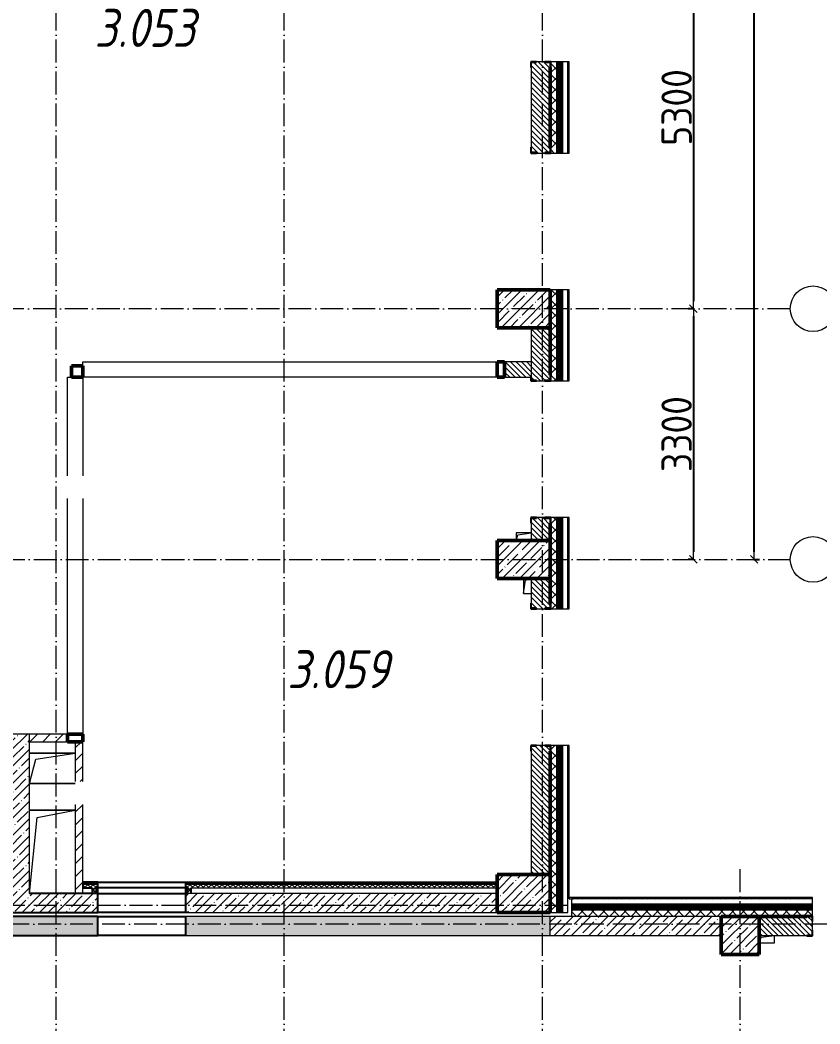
# Model space of a CAD drawing. Header units: millimetres. Extents: x -401725 to 250493, y 305116 to 802890.
# Drawn here: x 159004 to 169527, y 467082 to 480297 of the extents above; entities that cross this region are included whole.
import ezdxf

# ---------------------------------------------------------------- set-up
doc = ezdxf.new("R2010")
doc.units = ezdxf.units.MM
doc.linetypes.add('50_200_ШТРИХ_1Т_ш5_п1_п1_', pattern=[700, 500, -100, 0, -100])
for name, color, linetype, lineweight in [('A-____-____-DIMS', 7, 'Continuous', 9), ('A-FLOR-____-OTLN', 7, 'Continuous', 9), ('A-GENM-____-MCUT', 7, 'Continuous', 25), ('A-GENM-____-OTLN', 7, 'Continuous', 9), ('A-GENM-____-OTLN-1', 7, 'Continuous', 25), ('A-WALL-____-MCUT-1', 7, 'Continuous', 9), ('A-WALL-____-MCUT-2', 7, 'Continuous', 50), ('A-WALL-____-MCUT-3', 7, 'Continuous', 9), ('A-WALL-____-OTLN', 7, 'Continuous', 9), ('A-WALL-____-PATT-1', 7, 'Continuous', 9), ('A-WALL-FNSH-MCUT-1', 7, 'Continuous', 9), ('I-WALL-____-OTLN', 7, 'Continuous', 9), ('S-COLS-____-MCUT', 7, 'Continuous', 50), ('S-COLS-____-OTLN', 7, 'Continuous', 9), ('S-GRID-____-IDEN', 7, 'Continuous', 9), ('S-GRID-____-OTLN-1', 7, '50_200_ШТРИХ_1Т_ш5_п1_п1_', 9), ('Марки помещений', 7, 'Continuous', 9)]:
    doc.layers.add(name, color=color, linetype=linetype, lineweight=lineweight)
doc.layers.add('A-WALL-____-PATT-3', color=9, linetype='Continuous', lineweight=9, true_color=0x808080)
doc.styles.add('ISOCPEUR_I_2', font='isocpeui.ttf', dxfattribs={"width": 0.85, "height": 2.3})
doc.styles.add('СПДС', font='isocpeur.ttf', dxfattribs={"width": 0.9})
doc.dimstyles.new('Размера А3', dxfattribs={"dimtxt": 200, "dimasz": 100, "dimexe": 70, "dimexo": 100, "dimgap": 20, "dimtad": 1, "dimdec": 0, "dimrnd": 10, "dimzin": 0, "dimdsep": 46, "dimtxsty": 'СПДС', "dimblk": 'ARROWHEAD_6', "dimcen": 1, "dimclrd": 256, "dimclre": 256, "dimclrt": 256, "dimazin": 0, "dimtfac": 1, "dimtdec": 0, "dimtmove": 2, "dimatfit": 3, "dimfxl": 1, "dimtolj": 1, "dimtzin": 0, "dimarcsym": 0})
pattern_1 = [(45, (142429.06, 459015.94), (-70.71068, 70.71068), []), (135, (142429.06, 459015.94), (-70.71068, -70.71068), [])]
pattern_2 = [(135, (142429.057, 459015.94), (-35.35534, -35.35534), [])]
pattern_3 = [(45, (142429.06, 459015.94), (-85.53659, 85.53659), []), (45, (142486.08, 459015.94), (-85.53659, 85.53659), [])]
pattern_4 = [(45, (142429.06, 459015.94), (-84.8528, 84.8528), [])]
pattern_5 = [(45, (142429.06, 459015.94), (-114.04925, 114.04925), []), (45, (142543.1, 459015.94), (-114.04925, 114.04925), [201.612, -40.322, 3.353, -36.97])]
pattern_6 = [(45, (142429.057, 459015.94), (-35.35534, 35.35534), []), (135, (142429.057, 459015.94), (-35.35534, -35.35534), [])]

# ---------------------------------------------------------------- blocks, each defined once
blk = doc.blocks.new('BSC_Колонна _Прямоугольная - 500х500-V118-АР1_План отверстий 3 этажа в осях 1-64_А-ГГ')
at = {"layer": 'S-COLS-____-OTLN'}
h = blk.add_hatch(dxfattribs=at)
h.set_pattern_fill('FP_141', color=256, style=0, pattern_type=2)
h.set_pattern_definition([(45, (-26050, -9231.04), (-114.04925, 114.04925), []), (45, (-25935.95, -9231.04), (-114.04925, 114.04925), [201.613, -40.323, 3.353, -36.97])])
h.paths.add_polyline_path([(-250, -250), (250, -250), (250, 250), (-250, 250)], flags=0)
at = {"layer": 'S-COLS-____-MCUT'}
for p, q in [((250, 250), (-250, 250)), ((-250, 250), (-250, -250)), ((250, -250), (250, 250)), ((-250, -250), (250, -250))]:
    blk.add_line(p, q, dxfattribs=at)
blk = doc.blocks.new('BSC_Колонна _Прямоугольная - 500х700-V123-АР1_План отверстий 3 этажа в осях 1-64_А-ГГ')
at = {"layer": 'S-COLS-____-OTLN'}
h = blk.add_hatch(dxfattribs=at)
h.set_pattern_fill('FP_146', color=256, style=0, pattern_type=2)
h.set_pattern_definition([(315, (-9781.04, 23200), (114.0493, 114.0493), []), (315, (-9781.04, 23085.95), (114.0493, 114.0493), [201.613, -40.323, 3.353, -36.97])])
h.paths.add_polyline_path([(-250, 350), (-250, -350), (250, -350), (250, 350)], flags=0)
at = {"layer": 'S-COLS-____-MCUT'}
for p, q in [((250, 350), (-250, 350)), ((-250, 350), (-250, -350)), ((250, -350), (250, 350)), ((-250, -350), (250, -350))]:
    blk.add_line(p, q, dxfattribs=at)
blk = doc.blocks.new('BSC_Колонна _Прямоугольная - 500х700-V125-АР1_План отверстий 3 этажа в осях 1-64_А-ГГ')
at = {"layer": 'S-COLS-____-OTLN'}
h = blk.add_hatch(dxfattribs=at)
h.set_pattern_fill('FP_148', color=256, style=0, pattern_type=2)
h.set_pattern_definition([(315, (-17481.04, 23200), (114.04925, 114.04925), []), (315, (-17481.04, 23085.95), (114.04925, 114.04925), [201.613, -40.323, 3.353, -36.97])])
h.paths.add_polyline_path([(-250, 350), (-250, -350), (250, -350), (250, 350)], flags=0)
at = {"layer": 'S-COLS-____-MCUT'}
for p, q in [((250, 350), (-250, 350)), ((-250, 350), (-250, -350)), ((250, -350), (250, 350)), ((-250, -350), (250, -350))]:
    blk.add_line(p, q, dxfattribs=at)
blk = doc.blocks.new('BSC_Колонна _Прямоугольная - 500х700-V130-АР1_План отверстий 3 этажа в осях 1-64_А-ГГ')
at = {"layer": 'S-COLS-____-OTLN'}
h = blk.add_hatch(dxfattribs=at)
h.set_pattern_fill('FP_153', color=256, style=0, pattern_type=2)
h.set_pattern_definition([(315, (-14181.04, 23200), (114.04925, 114.04925), []), (315, (-14181.04, 23085.95), (114.04925, 114.04925), [201.613, -40.323, 3.353, -36.97])])
h.paths.add_polyline_path([(-250, 350), (-250, -350), (250, -350), (250, 350)], flags=0)
at = {"layer": 'S-COLS-____-MCUT'}
for p, q in [((250, 350), (-250, 350)), ((-250, 350), (-250, -350)), ((250, -350), (250, 350)), ((-250, -350), (250, -350))]:
    blk.add_line(p, q, dxfattribs=at)
blk = doc.blocks.new('Фахверк_СКБ_Уголок - 250_2700-27497298-АР1_План отверстий 3 этажа в осях 1-64_А-ГГ')
at = {"layer": 'A-GENM-____-MCUT'}
for p, q in [((200, 181), (125, 181)), ((125, 181), (125, 106)), ((131, 106), (131, 175)), ((131, 175), (200, 175)), ((200, 175), (200, 181)), ((125, 106), (131, 106)), ((131, -6), (125, -6)), ((125, -6), (125, -81)), ((125, -81), (200, -81)), ((131, -75), (131, -6)), ((200, -75), (131, -75)), ((200, -81), (200, -75))]:
    blk.add_line(p, q, dxfattribs=at)
blk = doc.blocks.new('AR_Отверстие прямоугольное _в плите_ - AR_Отверстие прямоугольное _в плите_-V181-АР1_План отверстий 3 этажа в осях 1-64_А-ГГ')
at = {"layer": 'A-GENM-____-OTLN'}
for p, q in [((-100, -50), (-75, 25)), ((-75, 25), (100, 50)), ((100, -50), (100, 50)), ((-100, -50), (100, -50))]:
    blk.add_line(p, q, dxfattribs=at)
blk = doc.blocks.new('AR_Отверстие прямоугольное _в плите_ - AR_Отверстие прямоугольное _в плите_-30510803-АР1_План отверстий 3 этажа в осях 1-64_А-ГГ')
at = {"layer": 'A-GENM-____-OTLN'}
for p, q in [((-50, 100), (-50, -100)), ((-50, -100), (-25, 75)), ((-25, 75), (50, 100)), ((-50, -100), (50, -100))]:
    blk.add_line(p, q, dxfattribs=at)
blk = doc.blocks.new('AR_Отверстие прямоугольное _в плите_ - AR_Отверстие прямоугольное _в плите_-30510907-АР1_План отверстий 3 этажа в осях 1-64_А-ГГ')
at = {"layer": 'A-GENM-____-OTLN'}
for p, q in [((100, 50), (-100, 50)), ((-100, 50), (-100, -50)), ((-100, -50), (-75, 25)), ((-75, 25), (100, 50))]:
    blk.add_line(p, q, dxfattribs=at)
blk = doc.blocks.new('AR_Отверстие прямоугольное _в плите_ - AR_Отверстие прямоугольное _в плите_-V186-АР1_План отверстий 3 этажа в осях 1-64_А-ГГ')
at = {"layer": 'A-GENM-____-OTLN'}
for p, q in [((300, 550), (-300, 550)), ((-200, 450), (300, 550)), ((-300, -550), (-200, 450))]:
    blk.add_line(p, q, dxfattribs=at)
blk = doc.blocks.new('AR_Отверстие прямоугольное _в плите_ - AR_Отверстие прямоугольное _в плите_-30552531-АР1_План отверстий 3 этажа в осях 1-64_А-ГГ')
at = {"layer": 'A-GENM-____-OTLN'}
for p, q in [((300, 200), (-300, 200)), ((-220, 120), (300, 200)), ((-300, -200), (-220, 120)), ((-300, -200), (300, -200))]:
    blk.add_line(p, q, dxfattribs=at)
blk = doc.blocks.new('Стены 9 - Стены 4-31627981-АР1_План отверстий 3 этажа в осях 1-64_А-ГГ')
at = {"layer": 'A-WALL-____-MCUT-3'}
for p, q in [((23850, 9731), (23800, 9731)), ((23800, 9731), (23800, 9711)), ((23800, 9711), (23850, 9711)), ((23850, 9711), (23850, 9731))]:
    blk.add_line(p, q, dxfattribs=at)
blk = doc.blocks.new('BSC_Колонна _Прямоугольная1 - 150х150 _металл_-35283274-АР1_План отверстий 3 этажа в осях 1-64_А-ГГ')
at = {"layer": 'S-COLS-____-MCUT'}
for p, q in [((75, 75), (-75, 75)), ((-75, 75), (-75, -75)), ((75, -75), (75, 75)), ((-75, -75), (75, -75))]:
    blk.add_line(p, q, dxfattribs=at)
blk = doc.blocks.new('BSC_Колонна _Прямоугольная1 - 200х100 _металл_-35191367-АР1_План отверстий 3 этажа в осях 1-64_А-ГГ')
at = {"layer": 'S-COLS-____-MCUT'}
for p, q in [((100, 50), (-100, 50)), ((-100, 50), (-100, -50)), ((100, -50), (100, 50)), ((-100, -50), (100, -50))]:
    blk.add_line(p, q, dxfattribs=at)
blk = doc.blocks.new('Ось сетки - Круг_Ø6_00__ISO-2_5_0_9K_-25732049-АР1_План отверстий 3 этажа в осях 1-64_А-ГГ')
at = {"layer": 'S-GRID-____-IDEN'}
blk.add_circle((0, 0), 3, dxfattribs=at)
blk = doc.blocks.new('ARROWHEAD_6')
at = {"color": 0, "linetype": 'Continuous'}
for p, q in [((0, 0), (-1, 0)), ((-0.5, -0.5), (0.5, 0.5))]:
    blk.add_line(p, q, dxfattribs=at)
blk = doc.blocks.new('*D2599')
at = {"layer": 'A-____-____-DIMS', "lineweight": -2, "transparency": 16777216}
for p, q in [((167868, 481797), (167792, 481797)), ((167862, 481697), (167862, 476597)), ((167868, 476497), (167792, 476497))]:
    blk.add_line(p, q, dxfattribs=at)
at = {"layer": 'Defpoints', "color": 0, "transparency": 16777216}
for p in [(167968, 481797), (167862, 476497), (167968, 476497)]:
    blk.add_point(p, dxfattribs=at)
at = {"layer": 'A-____-____-DIMS', "lineweight": -2, "transparency": 16777216, "xscale": 100, "yscale": 100, "zscale": 100}
for p, rotation in [((167862, 481797), 90), ((167862, 476497), 270)]:
    blk.add_blockref('ARROWHEAD_6', p, dxfattribs=dict(at, rotation=rotation))
at = {"layer": 'A-____-____-DIMS', "transparency": 16777216, "insert": (167642, 479147), "char_height": 400, "attachment_point": 5, "rotation": 90, "style": 'СПДС'}
blk.add_mtext('\\A1;5300', dxfattribs=at)
blk = doc.blocks.new('*D2600')
at = {"layer": 'A-____-____-DIMS', "lineweight": -2, "transparency": 16777216}
for p, q in [((167868, 476497), (167792, 476497)), ((167862, 476397), (167862, 473297)), ((167868, 473197), (167792, 473197))]:
    blk.add_line(p, q, dxfattribs=at)
at = {"layer": 'Defpoints', "color": 0, "transparency": 16777216}
for p in [(167968, 476497), (167862, 473197), (167968, 473197)]:
    blk.add_point(p, dxfattribs=at)
at = {"layer": 'A-____-____-DIMS', "lineweight": -2, "transparency": 16777216, "xscale": 100, "yscale": 100, "zscale": 100}
for p, rotation in [((167862, 476497), 90), ((167862, 473197), 270)]:
    blk.add_blockref('ARROWHEAD_6', p, dxfattribs=dict(at, rotation=rotation))
at = {"layer": 'A-____-____-DIMS', "transparency": 16777216, "insert": (167642, 474847), "char_height": 400, "attachment_point": 5, "rotation": 90, "style": 'СПДС'}
blk.add_mtext('\\A1;3300', dxfattribs=at)
blk = doc.blocks.new('*D2601')
at = {"layer": 'A-____-____-DIMS', "lineweight": -2, "transparency": 16777216}
for p, q in [((168656, 506647), (168732, 506647)), ((168662, 473297), (168662, 506547)), ((168656, 473197), (168732, 473197))]:
    blk.add_line(p, q, dxfattribs=at)
at = {"layer": 'Defpoints', "color": 0, "transparency": 16777216}
for p in [(168556, 506647), (168662, 506647), (168556, 473197)]:
    blk.add_point(p, dxfattribs=at)
at = {"layer": 'A-____-____-DIMS', "lineweight": -2, "transparency": 16777216, "xscale": 100, "yscale": 100, "zscale": 100}
for p, rotation in [((168662, 506647), 90), ((168662, 473197), 270)]:
    blk.add_blockref('ARROWHEAD_6', p, dxfattribs=dict(at, rotation=rotation))
at = {"layer": 'A-____-____-DIMS', "transparency": 16777216, "insert": (168442, 489922), "char_height": 400, "attachment_point": 5, "rotation": 90, "style": 'СПДС'}
blk.add_mtext('\\A1;33450', dxfattribs=at)

msp = doc.modelspace()

# ---------------------------------------------------------------- hatches: boundary and pattern name
h = msp.add_hatch()
h.set_pattern_fill('FP_7', color=256, style=0, pattern_type=2)
h.set_pattern_definition(pattern_6)
h.paths.add_polyline_path([(160004.0567, 468796.983), (160004.0567, 468871.983), (159954.0567, 468871.983), (159954.0567, 468796.983)], flags=0)
h = msp.add_hatch()
h.set_pattern_fill('FP_7', color=256, style=0, pattern_type=2)
h.set_pattern_definition(pattern_6)
h.paths.add_polyline_path([(161254.0567, 468796.983), (161254.0567, 468871.983), (161204.0567, 468871.983), (161204.0567, 468796.983)], flags=0)
at = {"layer": 'A-WALL-____-PATT-1'}
h = msp.add_hatch(dxfattribs=at)
h.set_pattern_fill('FP_1', color=256, style=0, pattern_type=2)
h.set_pattern_definition(pattern_1)
h.paths.add_polyline_path([(166079.0567, 468546.983), (166079.0567, 470746.983), (165985.0567, 470746.983), (165985.0567, 470671.983), (165979.0567, 470671.983), (165979.0567, 468546.983)], flags=0)
h.paths.add_polyline_path([(166079.0567, 472546.983), (166079.0567, 473746.983), (165985.0567, 473746.983), (165985.0567, 473671.983), (165979.0567, 473671.983), (165979.0567, 472621.983), (165985.0567, 472621.983), (165985.0567, 472546.983)], flags=0)
h.paths.add_polyline_path([(166079.0567, 475546.983), (166079.0567, 476746.983), (165979.0567, 476746.983), (165979.0567, 475621.983), (165985.0567, 475621.983), (165985.0567, 475546.983)], flags=0)
h.paths.add_polyline_path([(166079.0567, 478546.983), (166079.0567, 479746.983), (165985.0567, 479746.983), (165985.0567, 479671.983), (165979.0567, 479671.983), (165979.0567, 478621.983), (165985.0567, 478621.983), (165985.0567, 478546.983)], flags=0)
h.paths.add_polyline_path([(165979.0567, 481546.983), (166079.0567, 481546.983), (166079.0567, 482746.983), (165985.0567, 482746.983), (165985.0567, 482671.983), (165979.0567, 482671.983), (165979.0567, 482046.983)], flags=0)
h.paths.add_polyline_path([(165985.0567, 484546.983), (166079.0567, 484546.983), (166079.0567, 485746.983), (165979.0567, 485746.983), (165979.0567, 484621.983), (165985.0567, 484621.983), (165985.0567, 484552.983)], flags=0)
h.paths.add_polyline_path([(165985.0567, 487546.983), (166079.0567, 487546.983), (166079.0567, 488746.983), (165985.0567, 488746.983), (165985.0567, 488671.983), (165979.0567, 488671.983), (165979.0567, 487621.983), (165985.0567, 487621.983), (165985.0567, 487552.983)], flags=0)
h.paths.add_polyline_path([(165985.0567, 490546.983), (166079.0567, 490546.983), (166079.0567, 491746.983), (165979.0567, 491746.983), (165979.0567, 490621.983), (165985.0567, 490621.983), (165985.0567, 490552.983)], flags=0)
h.paths.add_polyline_path([(166079.0567, 493546.983), (166079.0567, 494746.983), (165985.0567, 494746.983), (165985.0567, 494671.983), (165979.0567, 494671.983), (165979.0567, 493621.983), (165985.0567, 493621.983), (165985.0567, 493546.983)], flags=0)
h.paths.add_polyline_path([(165985.0567, 496546.983), (166079.0567, 496546.983), (166079.0567, 497746.983), (165979.0567, 497746.983), (165979.0567, 496621.983), (165985.0567, 496621.983), (165985.0567, 496552.983)], flags=0)
h.paths.add_polyline_path([(166079.0567, 499546.983), (166079.0567, 500796.983), (165985.0567, 500796.983), (165985.0567, 500721.983), (165979.0567, 500721.983), (165979.0567, 499621.983), (165985.0567, 499621.983), (165985.0567, 499546.983)], flags=0)
h.paths.add_polyline_path([(166079.0567, 502596.983), (166079.0567, 506746.983), (165979.0567, 506746.983), (165979.0567, 502596.983)], flags=0)
h = msp.add_hatch(dxfattribs=at)
h.set_pattern_fill('FP_1', color=256, style=0, pattern_type=2)
h.set_pattern_definition(pattern_1)
h.paths.add_polyline_path([(166129.0567, 468546.983), (166129.0567, 470746.983), (166079.0567, 470746.983), (166079.0567, 468546.983)], flags=0)
h.paths.add_polyline_path([(166129.0567, 472546.983), (166129.0567, 473746.983), (166079.0567, 473746.983), (166079.0567, 472546.983)], flags=0)
h.paths.add_polyline_path([(166129.0567, 475546.983), (166129.0567, 476746.983), (166079.0567, 476746.983), (166079.0567, 475546.983)], flags=0)
h.paths.add_polyline_path([(166129.0567, 478546.983), (166129.0567, 479746.983), (166079.0567, 479746.983), (166079.0567, 478546.983)], flags=0)
h.paths.add_polyline_path([(166129.0567, 481546.983), (166129.0567, 482746.983), (166079.0567, 482746.983), (166079.0567, 481546.983)], flags=0)
h.paths.add_polyline_path([(166079.0567, 484546.983), (166129.0567, 484546.983), (166129.0567, 485746.983), (166079.0567, 485746.983), (166079.0567, 485550.9056)], flags=0)
h.paths.add_polyline_path([(166079.0567, 487546.983), (166129.0567, 487546.983), (166129.0567, 488746.983), (166079.0567, 488746.983)], flags=0)
h.paths.add_polyline_path([(166129.0567, 490546.983), (166129.0567, 491746.983), (166079.0567, 491746.983), (166079.0567, 490546.983)], flags=0)
h.paths.add_polyline_path([(166079.0567, 493546.983), (166129.0567, 493546.983), (166129.0567, 494746.983), (166079.0567, 494746.983), (166079.0567, 494151.2093)], flags=0)
h.paths.add_polyline_path([(166079.0567, 496546.983), (166129.0567, 496546.983), (166129.0567, 497746.983), (166079.0567, 497746.983), (166079.0567, 497591.3308)], flags=0)
h.paths.add_polyline_path([(166129.0567, 499546.983), (166129.0567, 500796.983), (166079.0567, 500796.983), (166079.0567, 499546.983)], flags=0)
h.paths.add_polyline_path([(166129.0567, 502596.983), (166129.0567, 506746.983), (166079.0567, 506746.983), (166079.0567, 502596.983)], flags=0)
h = msp.add_hatch(dxfattribs=at)
h.set_pattern_fill('FP_3', color=256, style=0, pattern_type=2)
h.set_pattern_definition(pattern_3)
h.paths.add_polyline_path([(166209.0567, 468736.983), (166229.0567, 468736.983), (166229.0567, 470746.983), (166209.0567, 470746.983), (166209.0567, 468780.3132)], flags=0)
h.paths.add_polyline_path([(166229.0567, 472546.983), (166229.0567, 473746.983), (166209.0567, 473746.983), (166209.0567, 472546.983)], flags=0)
h.paths.add_polyline_path([(166229.0567, 475546.983), (166229.0567, 476746.983), (166209.0567, 476746.983), (166209.0567, 475546.983)], flags=0)
h.paths.add_polyline_path([(166229.0567, 478546.983), (166229.0567, 479746.983), (166209.0567, 479746.983), (166209.0567, 478546.983)], flags=0)
h.paths.add_polyline_path([(166209.0567, 481546.983), (166229.0567, 481546.983), (166229.0567, 482746.983), (166209.0567, 482746.983)], flags=0)
h.paths.add_polyline_path([(166229.0567, 484546.983), (166229.0567, 485746.983), (166209.0567, 485746.983), (166209.0567, 484546.983)], flags=0)
h.paths.add_polyline_path([(166229.0567, 487546.983), (166229.0567, 488746.983), (166209.0567, 488746.983), (166209.0567, 487546.983)], flags=0)
h.paths.add_polyline_path([(166209.0567, 490546.983), (166229.0567, 490546.983), (166229.0567, 491746.983), (166209.0567, 491746.983), (166209.0567, 490711.0878)], flags=0)
h.paths.add_polyline_path([(166229.0567, 493546.983), (166229.0567, 494746.983), (166209.0567, 494746.983), (166209.0567, 493546.983)], flags=0)
h.paths.add_polyline_path([(166229.0567, 496546.983), (166229.0567, 497746.983), (166209.0567, 497746.983), (166209.0567, 496546.983)], flags=0)
h.paths.add_polyline_path([(166209.0567, 499546.983), (166229.0567, 499546.983), (166229.0567, 500566.983), (166209.0567, 500566.983), (166209.0567, 500171.4219)], flags=0)
h = msp.add_hatch(dxfattribs=at)
h.set_pattern_fill('FP_6', color=256, style=0, pattern_type=2)
h.set_pattern_definition(pattern_2)
h.paths.add_polyline_path([(165910.0567, 478546.983), (165910.0567, 478552.983), (165979.0567, 478552.983), (165979.0567, 479740.983), (165910.0567, 479740.983), (165910.0567, 479746.983), (165798.0567, 479746.983), (165798.0567, 479740.983), (165729.0567, 479740.983), (165729.0567, 478552.983), (165798.0567, 478552.983), (165798.0567, 478546.983)], flags=0)
h = msp.add_hatch(dxfattribs=at)
h.set_pattern_fill('FP_6', color=256, style=0, pattern_type=2)
h.set_pattern_definition(pattern_2)
h.paths.add_polyline_path([(165729.0567, 473446.983), (165979.0567, 473446.983), (165979.0567, 473740.983), (165910.0567, 473740.983), (165910.0567, 473746.983), (165798.0567, 473746.983), (165798.0567, 473740.983), (165729.0567, 473740.983), (165729.0567, 473510.4803)], flags=0)
h.paths.add_polyline_path([(165910.0567, 475546.983), (165910.0567, 475552.983), (165979.0567, 475552.983), (165979.0567, 476246.983), (165729.0567, 476246.983), (165729.0567, 475552.983), (165798.0567, 475552.983), (165798.0567, 475546.983)], flags=0)
h = msp.add_hatch(dxfattribs=at)
h.set_pattern_fill('FP_6', color=256, style=0, pattern_type=2)
h.set_pattern_definition(pattern_2)
h.paths.add_polyline_path([(165379.0567, 475596.983), (165723.0567, 475596.983), (165723.0567, 475621.983), (165729.0567, 475621.983), (165729.0567, 475796.983), (165379.0567, 475796.983)], flags=0)
h = msp.add_hatch(dxfattribs=at)
h.set_pattern_fill('FP_6', color=256, style=0, pattern_type=2)
h.set_pattern_definition(pattern_2)
h.paths.add_polyline_path([(165834.2816, 469046.983), (165979.0567, 469046.983), (165979.0567, 470740.983), (165910.0567, 470740.983), (165910.0567, 470746.983), (165798.0567, 470746.983), (165798.0567, 470740.983), (165729.0567, 470740.983), (165729.0567, 469046.983)], flags=0)
h.paths.add_polyline_path([(165910.0567, 472546.983), (165910.0567, 472552.983), (165979.0567, 472552.983), (165979.0567, 472946.983), (165729.0567, 472946.983), (165729.0567, 472552.983), (165798.0567, 472552.983), (165798.0567, 472546.983)], flags=0)
h = msp.add_hatch(dxfattribs=at)
h.set_pattern_fill('FP_38', color=256, style=0, pattern_type=2)
h.set_pattern_definition(pattern_5)
h.paths.add_polyline_path([(159129.0567, 468796.983), (159129.0567, 470896.983), (158879.0567, 470896.983), (158879.0567, 468796.983)], flags=0)
h = msp.add_hatch(dxfattribs=at)
h.set_pattern_fill('FP_4', color=256, style=0, pattern_type=2)
h.set_pattern_definition(pattern_4)
h.paths.add_polyline_path([(159629.0567, 470796.983), (159629.0567, 470896.983), (159129.0567, 470896.983), (159129.0567, 470796.983)], flags=0)
h = msp.add_hatch(dxfattribs=at)
h.set_pattern_fill('FP_4', color=256, style=0, pattern_type=2)
h.set_pattern_definition(pattern_4)
h.paths.add_polyline_path([(159729.0567, 468796.983), (159829.0567, 468796.983), (159829.0567, 469971.983), (159729.0567, 469971.983)], flags=0)
h.paths.add_polyline_path([(159729.0567, 470271.983), (159829.0567, 470271.983), (159829.0567, 470796.983), (159729.0567, 470796.983)], flags=0)
h = msp.add_hatch(dxfattribs=at)
h.set_pattern_fill('FP_38', color=256, style=0, pattern_type=2)
h.set_pattern_definition(pattern_5)
h.paths.add_polyline_path([(165279.0567, 468546.983), (165279.0567, 468796.983), (161179.0567, 468796.983), (161179.0567, 468546.983), (163624.9513, 468546.983)], flags=0)
h.paths.add_polyline_path([(160029.0567, 468546.983), (160029.0567, 468796.983), (152529.0567, 468796.983), (152529.0567, 468546.983), (159206.2906, 468546.983)], flags=0)
h = msp.add_hatch(dxfattribs=at)
h.set_pattern_fill('FP_1', color=256, style=0, pattern_type=2)
h.set_pattern_definition(pattern_1)
h.paths.add_polyline_path([(216779.0567, 468596.983), (216779.0567, 468646.983), (210429.0567, 468646.983), (210429.0567, 468596.983), (216648.8799, 468596.983)], flags=0)
h.paths.add_polyline_path([(202509.1656, 468596.983), (202629.0567, 468596.983), (202629.0567, 468646.983), (201429.0567, 468646.983), (201429.0567, 468596.983)], flags=0)
h.paths.add_polyline_path([(199629.0567, 468596.983), (199629.0567, 468646.983), (198429.0567, 468646.983), (198429.0567, 468596.983), (198974.237, 468596.983)], flags=0)
h.paths.add_polyline_path([(196629.0567, 468596.983), (196629.0567, 468646.983), (195429.0567, 468646.983), (195429.0567, 468596.983), (195439.3085, 468596.983)], flags=0)
h.paths.add_polyline_path([(193629.0567, 468596.983), (193629.0567, 468646.983), (192429.0567, 468646.983), (192429.0567, 468596.983)], flags=0)
h.paths.add_polyline_path([(189429.0567, 468596.983), (190629.0567, 468596.983), (190629.0567, 468646.983), (189429.0567, 468646.983)], flags=0)
h.paths.add_polyline_path([(187629.0567, 468596.983), (187629.0567, 468646.983), (186429.0567, 468646.983), (186429.0567, 468596.983), (186601.987, 468596.983)], flags=0)
h.paths.add_polyline_path([(184629.0567, 468596.983), (184629.0567, 468646.983), (183429.0567, 468646.983), (183429.0567, 468596.983)], flags=0)
h.paths.add_polyline_path([(181299.5942, 468596.983), (181629.0567, 468596.983), (181629.0567, 468646.983), (180229.0567, 468646.983), (180229.0567, 468596.983)], flags=0)
h.paths.add_polyline_path([(177229.0567, 468596.983), (178429.0567, 468596.983), (178429.0567, 468646.983), (177229.0567, 468646.983)], flags=0)
h.paths.add_polyline_path([(175429.0567, 468596.983), (175429.0567, 468646.983), (174229.0567, 468646.983), (174229.737, 468596.983)], flags=0)
h.paths.add_polyline_path([(172429.0567, 468596.983), (172429.0567, 468646.983), (171229.0567, 468646.983), (171229.0567, 468596.983)], flags=0)
h.paths.add_polyline_path([(169429.0567, 468596.983), (169429.0567, 468646.983), (166259.0567, 468646.983), (166259.0567, 468596.983), (167159.8799, 468596.983)], flags=0)
h = msp.add_hatch(dxfattribs=at)
h.set_pattern_fill('FP_3', color=256, style=0, pattern_type=2)
h.set_pattern_definition(pattern_3)
h.paths.add_polyline_path([(180744.0567, 468726.983), (180744.0567, 468746.983), (180229.0567, 468746.983), (180229.0567, 468726.983)], flags=0)
h.paths.add_polyline_path([(177229.0567, 468726.983), (178429.0567, 468726.983), (178429.0567, 468746.983), (177229.0567, 468746.983)], flags=0)
h.paths.add_polyline_path([(175429.0567, 468726.983), (175429.0567, 468746.983), (174229.0567, 468746.983), (174229.737, 468726.983)], flags=0)
h.paths.add_polyline_path([(172429.0567, 468726.983), (172429.0567, 468746.983), (171229.0567, 468746.983), (171229.0567, 468726.983)], flags=0)
h.paths.add_polyline_path([(169429.0567, 468726.983), (169429.0567, 468746.983), (166279.0567, 468746.983), (166279.0567, 468726.983), (167159.8799, 468726.983)], flags=0)
h = msp.add_hatch(dxfattribs=at)
h.set_pattern_fill('FP_38', color=256, style=0, pattern_type=2)
h.set_pattern_definition(pattern_5)
h.paths.add_polyline_path([(165392.4156, 468246.983), (165979.0567, 468246.983), (165979.0567, 468496.983), (161179.0567, 468496.983), (161179.0567, 468246.983), (163624.9513, 468246.983)], flags=0)
h.paths.add_polyline_path([(160029.0567, 468246.983), (160029.0567, 468496.983), (152029.0567, 468496.983), (152029.0567, 468246.983), (155634.3851, 468246.983), (155634.3851, 468292.7323), (155721.1217, 468292.7323), (155721.1217, 468246.983), (158322.5584, 468246.983)], flags=0)
h.paths.add_polyline_path([(148029.0567, 468246.983), (148029.0567, 468496.983), (140479.0567, 468496.983), (140479.0567, 468246.983), (147717.7727, 468246.983)], flags=0)
h = msp.add_hatch(dxfattribs=at)
h.set_pattern_fill('FP_38', color=256, style=0, pattern_type=2)
h.set_pattern_definition(pattern_5)
h.paths.add_polyline_path([(168229.0567, 468246.983), (168229.0567, 468496.983), (165979.0567, 468496.983), (165979.0567, 468246.983), (167159.8799, 468246.983)], flags=0)
h = msp.add_hatch(dxfattribs=at)
h.set_pattern_fill('FP_1', color=256, style=0, pattern_type=2)
h.set_pattern_definition(pattern_1)
h.paths.add_polyline_path([(216779.0567, 468496.983), (216779.0567, 468596.983), (210429.0567, 468596.983), (210429.0567, 468502.983), (210504.0567, 468502.983), (210504.0567, 468496.983), (216648.8799, 468496.983)], flags=0)
h.paths.add_polyline_path([(202509.1656, 468496.983), (202554.0567, 468496.983), (202554.0567, 468502.983), (202629.0567, 468502.983), (202629.0567, 468596.983), (201429.0567, 468596.983), (201429.0567, 468502.983), (201504.0567, 468502.983), (201504.0567, 468496.983), (202279.0567, 468496.983)], flags=0)
h.paths.add_polyline_path([(199554.0567, 468496.983), (199554.0567, 468502.983), (199629.0567, 468502.983), (199629.0567, 468596.983), (198429.0567, 468596.983), (198429.0567, 468502.983), (198504.0567, 468502.983), (198504.0567, 468496.983), (198974.237, 468496.983)], flags=0)
h.paths.add_polyline_path([(196554.0567, 468496.983), (196554.0567, 468502.983), (196629.0567, 468502.983), (196629.0567, 468596.983), (195429.0567, 468596.983), (195429.0567, 468502.983), (195504.0567, 468502.983), (195504.0567, 468496.983), (196279.0567, 468496.983)], flags=0)
h.paths.add_polyline_path([(193554.0567, 468496.983), (193554.0567, 468502.983), (193629.0567, 468502.983), (193629.0567, 468596.983), (192429.0567, 468596.983), (192429.0567, 468502.983), (192504.0567, 468502.983), (192504.0567, 468496.983), (192779.0567, 468496.983)], flags=0)
h.paths.add_polyline_path([(190554.0567, 468496.983), (190554.0567, 468502.983), (190629.0567, 468502.983), (190629.0567, 468596.983), (189429.0567, 468596.983), (189429.0567, 468502.983), (189504.0567, 468502.983), (189504.0567, 468496.983), (190136.9156, 468496.983)], flags=0)
h.paths.add_polyline_path([(186504.0567, 468496.983), (187554.0567, 468496.983), (187554.0567, 468502.983), (187629.0567, 468502.983), (187629.0567, 468596.983), (186429.0567, 468596.983), (186429.0567, 468502.983), (186504.0567, 468502.983)], flags=0)
h.paths.add_polyline_path([(183779.0567, 468496.983), (184554.0567, 468496.983), (184554.0567, 468502.983), (184629.0567, 468502.983), (184629.0567, 468596.983), (183429.0567, 468596.983), (183429.0567, 468502.983), (183504.0567, 468502.983), (183504.0567, 468496.983)], flags=0)
h.paths.add_polyline_path([(181299.5942, 468496.983), (181554.0567, 468496.983), (181554.0567, 468502.983), (181629.0567, 468502.983), (181629.0567, 468596.983), (180229.0567, 468596.983), (180229.0567, 468496.983), (181279.0567, 468496.983)], flags=0)
h.paths.add_polyline_path([(177764.6656, 468496.983), (178354.0567, 468496.983), (178354.0567, 468502.983), (178429.0567, 468502.983), (178429.0567, 468596.983), (177229.0567, 468596.983), (177229.0567, 468496.983), (177729.0567, 468496.983)], flags=0)
h.paths.add_polyline_path([(175354.0567, 468496.983), (175354.0567, 468502.983), (175429.0567, 468502.983), (175429.0567, 468596.983), (174229.0567, 468596.983), (174229.737, 468502.983), (174304.0567, 468502.983), (174304.0567, 468496.983)], flags=0)
h.paths.add_polyline_path([(172354.0567, 468496.983), (172354.0567, 468502.983), (172429.0567, 468502.983), (172429.0567, 468596.983), (171229.0567, 468596.983), (171229.0567, 468496.983), (171729.0567, 468496.983)], flags=0)
h.paths.add_polyline_path([(169354.0567, 468496.983), (169354.0567, 468502.983), (169429.0567, 468502.983), (169429.0567, 468596.983), (166259.0567, 468596.983), (166259.0567, 468496.983), (168729.0567, 468496.983)], flags=0)
h = msp.add_hatch(dxfattribs=at)
h.set_pattern_fill('FP_6', color=256, style=0, pattern_type=2)
h.set_pattern_definition(pattern_2)
h.paths.add_polyline_path([(169354.0567, 468246.983), (169423.0567, 468246.983), (169423.0567, 468315.983), (169429.0567, 468315.983), (169429.0567, 468427.983), (169423.0567, 468427.983), (169423.0567, 468496.983), (168729.0567, 468496.983), (168729.0567, 468246.983)], flags=0)
at = {"layer": 'A-WALL-____-PATT-3'}
h = msp.add_hatch(dxfattribs=at)
h.set_pattern_fill('FP_7', color=256, style=0, pattern_type=2)
h.set_pattern_definition(pattern_6)
h.paths.add_polyline_path([(165279.0567, 468871.983), (165279.0567, 468921.983), (161179.0567, 468921.983), (161179.0567, 468871.983), (163624.9513, 468871.983)], flags=0)
h.paths.add_polyline_path([(159829.0567, 468871.983), (160029.0567, 468871.983), (160029.0567, 468921.983), (159829.0567, 468921.983)], flags=0)

# ---------------------------------------------------------------- linework, layer by layer
for p, q in [((160029.0567, 468946.983), (159829.0567, 468946.983)), ((160029.0567, 468934.483), (159829.0567, 468934.483)), ((159829.0567, 468921.983), (159829.0567, 468871.983)), ((160029.0567, 468921.983), (159829.0567, 468921.983)), ((160029.0567, 468921.983), (160029.0567, 468946.983)), ((160029.0567, 468946.983), (161179.0567, 468946.983)), ((160029.0567, 468871.983), (160029.0567, 468921.983)), ((161179.0567, 468946.983), (161179.0567, 468921.983)), ((161179.0567, 468921.983), (161179.0567, 468871.983)), ((160029.0567, 468796.983), (159129.0567, 468796.983)), ((159829.0567, 468871.983), (159954.0567, 468871.983)), ((159954.0567, 468871.983), (159954.0567, 468796.983)), ((160029.0567, 468871.983), (160004.0567, 468871.983)), ((160004.0567, 468871.983), (160004.0567, 468796.983)), ((160016.5567, 468871.983), (160016.5567, 468796.983)), ((161179.0567, 468871.983), (160029.0567, 468871.983)), ((160029.0567, 468796.983), (160029.0567, 468871.983)), ((160029.0567, 468546.983), (160029.0567, 468796.983)), ((160029.0567, 468796.983), (161179.0567, 468796.983)), ((161179.0567, 468871.983), (161179.0567, 468796.983)), ((161204.0567, 468871.983), (161179.0567, 468871.983)), ((161179.0567, 468796.983), (161179.0567, 468546.983)), ((161191.5567, 468871.983), (161191.5567, 468796.983)), ((161204.0567, 468871.983), (161204.0567, 468796.983)), ((161254.0567, 468796.983), (161254.0567, 468871.983)), ((160029.0567, 468496.983), (152029.0567, 468496.983)), ((152529.0567, 468546.983), (160029.0567, 468546.983)), ((161179.0567, 468546.983), (160029.0567, 468546.983)), ((160029.0567, 468246.983), (160029.0567, 468496.983)), ((160029.0567, 468496.983), (161179.0567, 468496.983)), ((161179.0567, 468496.983), (161179.0567, 468246.983)), ((155721.1217, 468246.983), (160029.0567, 468246.983)), ((161179.0567, 468246.983), (160029.0567, 468246.983))]:
    msp.add_line(p, q)
at = {"layer": 'A-FLOR-____-OTLN'}
for p, q in [((159129.0567, 470646.983), (159729.0567, 470646.983)), ((159729.0567, 470246.983), (159129.0567, 470246.983)), ((159129.0567, 469896.983), (159729.0567, 469896.983))]:
    msp.add_line(p, q, dxfattribs=at)
at = {"layer": 'A-WALL-____-MCUT-1'}
for p, q in [((159129.0567, 470896.983), (158879.0567, 470896.983)), ((159129.0567, 468796.983), (159129.0567, 470896.983)), ((165279.0567, 468796.983), (161179.0567, 468796.983)), ((161179.0567, 468546.983), (165279.0567, 468546.983)), ((168229.0567, 468496.983), (161179.0567, 468496.983)), ((165979.0567, 468246.983), (165979.0567, 468496.983)), ((161179.0567, 468246.983), (168229.0567, 468246.983))]:
    msp.add_line(p, q, dxfattribs=at)
at = {"layer": 'A-WALL-____-MCUT-2'}
for p, q in [((166079.0567, 478546.983), (166079.0567, 479746.983)), ((166129.0567, 478546.983), (166129.0567, 479746.983)), ((165979.0567, 479671.983), (165979.0567, 478621.983)), ((166079.0567, 475546.983), (166079.0567, 476746.983)), ((166129.0567, 475546.983), (166129.0567, 476746.983)), ((165979.0567, 476246.983), (165979.0567, 475621.983)), ((165979.0567, 473671.983), (165979.0567, 473446.983)), ((166079.0567, 472546.983), (166079.0567, 473746.983)), ((166129.0567, 472546.983), (166129.0567, 473746.983)), ((165979.0567, 472946.983), (165979.0567, 472621.983)), ((166079.0567, 468546.983), (166079.0567, 470746.983)), ((166129.0567, 468546.983), (166129.0567, 470746.983)), ((165979.0567, 470671.983), (165979.0567, 469046.983)), ((165279.0567, 468934.483), (161179.0567, 468934.483)), ((169429.0567, 468646.983), (166259.0567, 468646.983)), ((169429.0567, 468596.983), (166259.0567, 468596.983)), ((168729.0567, 468496.983), (169354.0567, 468496.983))]:
    msp.add_line(p, q, dxfattribs=at)
at = {"layer": 'A-WALL-____-MCUT-3'}
for p, q in [((165910.0567, 479746.983), (165798.0567, 479746.983)), ((166209.0567, 479746.983), (165985.0567, 479746.983)), ((166209.0567, 478546.983), (166209.0567, 479746.983)), ((165729.0567, 479671.983), (165729.0567, 478621.983)), ((165798.0567, 478546.983), (165910.0567, 478546.983)), ((165985.0567, 478546.983), (166209.0567, 478546.983)), ((166209.0567, 476746.983), (165979.0567, 476746.983)), ((166209.0567, 475546.983), (166209.0567, 476746.983)), ((165729.0567, 476246.983), (165729.0567, 475621.983)), ((165729.0567, 475796.983), (165379.0567, 475796.983)), ((165379.0567, 475596.983), (165723.0567, 475596.983)), ((165798.0567, 475546.983), (165910.0567, 475546.983)), ((165985.0567, 475546.983), (166209.0567, 475546.983)), ((165729.0567, 473671.983), (165729.0567, 473446.983)), ((165910.0567, 473746.983), (165798.0567, 473746.983)), ((166209.0567, 473746.983), (165985.0567, 473746.983)), ((166209.0567, 472546.983), (166209.0567, 473746.983)), ((165729.0567, 472946.983), (165729.0567, 472621.983)), ((165798.0567, 472546.983), (165910.0567, 472546.983)), ((165985.0567, 472546.983), (166209.0567, 472546.983)), ((165910.0567, 470746.983), (165798.0567, 470746.983)), ((166209.0567, 470746.983), (165985.0567, 470746.983)), ((166209.0567, 468546.983), (166209.0567, 470746.983)), ((165729.0567, 470671.983), (165729.0567, 469046.983)), ((165279.0567, 468921.983), (161179.0567, 468921.983)), ((161254.0567, 468871.983), (165279.0567, 468871.983)), ((169429.0567, 468726.983), (166259.0567, 468726.983)), ((166259.0567, 468726.983), (166259.0567, 468496.983)), ((169429.0567, 468502.983), (169429.0567, 468726.983)), ((165979.0567, 468546.983), (166209.0567, 468546.983)), ((169429.0567, 468315.983), (169429.0567, 468427.983)), ((168729.0567, 468246.983), (169354.0567, 468246.983))]:
    msp.add_line(p, q, dxfattribs=at)
at = {"layer": 'A-WALL-FNSH-MCUT-1'}
for p, q in [((166229.0567, 479746.983), (166209.0567, 479746.983)), ((166229.0567, 478546.983), (166229.0567, 479746.983)), ((166209.0567, 478546.983), (166229.0567, 478546.983)), ((166229.0567, 476746.983), (166209.0567, 476746.983)), ((166229.0567, 475546.983), (166229.0567, 476746.983)), ((166209.0567, 475546.983), (166229.0567, 475546.983)), ((166229.0567, 473746.983), (166209.0567, 473746.983)), ((166229.0567, 472546.983), (166229.0567, 473746.983)), ((166209.0567, 472546.983), (166229.0567, 472546.983)), ((159629.0567, 470896.983), (159129.0567, 470896.983)), ((159129.0567, 470796.983), (159629.0567, 470796.983)), ((159729.0567, 470796.983), (159729.0567, 470271.983)), ((159829.0567, 470271.983), (159829.0567, 470796.983)), ((166229.0567, 470746.983), (166209.0567, 470746.983)), ((166229.0567, 468736.983), (166229.0567, 470746.983)), ((159729.0567, 469971.983), (159729.0567, 468796.983)), ((159829.0567, 468796.983), (159829.0567, 469971.983)), ((165279.0567, 468946.983), (161179.0567, 468946.983)), ((166209.0567, 468736.983), (166229.0567, 468736.983)), ((169429.0567, 468746.983), (166279.0567, 468746.983)), ((166279.0567, 468746.983), (166279.0567, 468726.983)), ((169429.0567, 468726.983), (169429.0567, 468746.983)), ((169429.0567, 468726.983), (169429.0567, 468726.983))]:
    msp.add_line(p, q, dxfattribs=at)
at = {"layer": 'I-WALL-____-OTLN'}
for p, q in [((159829.0567, 475746.983), (159829.0567, 475796.983)), ((159829.0567, 475796.983), (165279.0567, 475796.983)), ((159629.0567, 474296.983), (159629.0567, 475596.983)), ((159629.0567, 475596.983), (159679.0567, 475596.983)), ((165279.0567, 475596.983), (159829.0567, 475596.983)), ((159829.0567, 475596.983), (159829.0567, 474296.983)), ((159629.0567, 470896.983), (159629.0567, 473996.983)), ((159829.0567, 473996.983), (159829.0567, 470896.983))]:
    msp.add_line(p, q, dxfattribs=at)
at = {"layer": 'S-GRID-____-OTLN-1', "color": 251, "ltscale": 0.6, "true_color": 0x636466}
for p, q in [((159479.0567, 454533.3346), (159479.0567, 508896.9006)), ((162479.0567, 454533.3346), (162479.0567, 508896.9006)), ((165879.0567, 454533.3346), (165879.0567, 508896.9006)), ((169136.7959, 476496.983), (137760.2865, 476496.983)), ((137760.2865, 473196.983), (169136.7959, 473196.983)), ((168479.0567, 454533.3346), (168479.0567, 469166.4803)), ((137760.2865, 468646.983), (166299.6574, 468646.983)), ((246503.4633, 468396.983), (137999.201, 468396.983))]:
    msp.add_line(p, q, dxfattribs=at)

# ---------------------------------------------------------------- block references
at = {"layer": 'A-GENM-____-OTLN'}
for name, p in [('AR_Отверстие прямоугольное _в плите_ - AR_Отверстие прямоугольное _в плите_-30510907-АР1_План отверстий 3 этажа в осях 1-64_А-ГГ', (165629.0567, 473496.983)), ('AR_Отверстие прямоугольное _в плите_ - AR_Отверстие прямоугольное _в плите_-30510803-АР1_План отверстий 3 этажа в осях 1-64_А-ГГ', (165679.0567, 472846.983)), ('AR_Отверстие прямоугольное _в плите_ - AR_Отверстие прямоугольное _в плите_-30552531-АР1_План отверстий 3 этажа в осях 1-64_А-ГГ', (159429.0567, 470446.983)), ('AR_Отверстие прямоугольное _в плите_ - AR_Отверстие прямоугольное _в плите_-V186-АР1_План отверстий 3 этажа в осях 1-64_А-ГГ', (159429.0567, 469346.983)), ('AR_Отверстие прямоугольное _в плите_ - AR_Отверстие прямоугольное _в плите_-V181-АР1_План отверстий 3 этажа в осях 1-64_А-ГГ', (168829.0567, 468196.983))]:
    msp.add_blockref(name, p, dxfattribs=at)
at = {"layer": 'A-GENM-____-OTLN-1'}
for p, rotation in [((165804.0567, 479871.983), 269.9999999999999), ((165904.0567, 478421.983), 89.99999999999991), ((165904.0567, 475421.983), 89.99999999999991), ((165804.0567, 473871.983), 269.9999999999999), ((165904.0567, 472421.983), 89.99999999999991), ((165804.0567, 470871.983), 269.9999999999999), ((169554.0567, 468421.983), 180)]:
    msp.add_blockref('Фахверк_СКБ_Уголок - 250_2700-27497298-АР1_План отверстий 3 этажа в осях 1-64_А-ГГ', p, dxfattribs=dict(at, rotation=rotation))
at = {"layer": 'A-WALL-____-OTLN'}
msp.add_blockref('Стены 9 - Стены 4-31627981-АР1_План отверстий 3 этажа в осях 1-64_А-ГГ', (142429.0567, 459015.941), dxfattribs=at)
at = {"layer": 'S-COLS-____-OTLN'}
for name, p, rotation in [('BSC_Колонна _Прямоугольная - 500х700-V125-АР1_План отверстий 3 этажа в осях 1-64_А-ГГ', (165629.0567, 476496.983), 89.9999999999999), ('BSC_Колонна _Прямоугольная1 - 200х100 _металл_-35191367-АР1_План отверстий 3 этажа в осях 1-64_А-ГГ', (165329.0567, 475696.983), 270.0000000000001), ('BSC_Колонна _Прямоугольная1 - 150х150 _металл_-35283274-АР1_План отверстий 3 этажа в осях 1-64_А-ГГ', (159754.0567, 475671.983), 270.0000000000001), ('BSC_Колонна _Прямоугольная - 500х700-V130-АР1_План отверстий 3 этажа в осях 1-64_А-ГГ', (165629.0567, 473196.983), 89.9999999999999), ('BSC_Колонна _Прямоугольная - 500х700-V123-АР1_План отверстий 3 этажа в осях 1-64_А-ГГ', (165629.0567, 468796.983), 89.9999999999999)]:
    msp.add_blockref(name, p, dxfattribs=dict(at, rotation=rotation))
for name, p in [('BSC_Колонна _Прямоугольная1 - 200х100 _металл_-35191367-АР1_План отверстий 3 этажа в осях 1-64_А-ГГ', (159729.0567, 470846.983)), ('BSC_Колонна _Прямоугольная - 500х500-V118-АР1_План отверстий 3 этажа в осях 1-64_А-ГГ', (168479.0567, 468246.983))]:
    msp.add_blockref(name, p, dxfattribs=at)
at = {"layer": 'S-GRID-____-IDEN', "xscale": 99.99999999999993, "yscale": 99.99999999999993, "zscale": 99.99999999999993}
for p, rotation in [((169436.7959, 476496.983), 89.9999999999998), ((169436.7959, 473196.983), 269.9999999999996)]:
    msp.add_blockref('Ось сетки - Круг_Ø6_00__ISO-2_5_0_9K_-25732049-АР1_План отверстий 3 этажа в осях 1-64_А-ГГ', p, dxfattribs=dict(at, rotation=rotation))

# ---------------------------------------------------------------- texts
at = {"layer": 'Марки помещений', "char_height": 500, "width": 785.65375, "attachment_point": 1, "style": 'ISOCPEUR_I_2'}
for s, insert in [('3.053', (159984.3697, 480444.0264)), ('3.059', (162521.1093, 472001.4636))]:
    msp.add_mtext(s, dxfattribs=dict(at, insert=insert))

# ---------------------------------------------------------------- dimensions: what is measured, and where the dimension line sits
at = {"layer": 'A-____-____-DIMS'}
for base, p1, p2, picture, middle in [((168661.59, 506646.983), (168555.524, 473196.983), (168555.524, 506646.983), '*D2601', (168441.59, 489921.983)), ((167861.59, 476496.983), (167967.656, 481796.983), (167967.656, 476496.983), '*D2599', (167641.59, 479146.983)), ((167861.59, 473196.983), (167967.656, 476496.983), (167967.656, 473196.983), '*D2600', (167641.59, 474846.983))]:
    dim = msp.add_linear_dim(base=base, p1=p1, p2=p2, angle=90, dimstyle='Размера А3', override={"dimtxt": 400}, dxfattribs=at)
    dim.commit()
    dim.dimension.update_dxf_attribs({"geometry": picture, "text_midpoint": middle})

doc.saveas('drawing.dxf')
